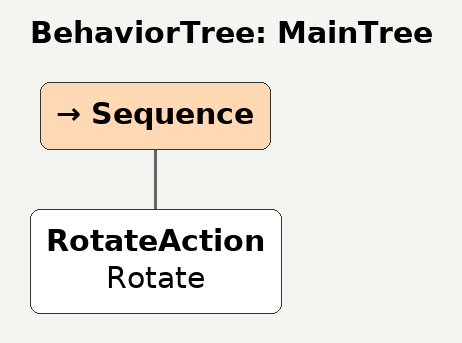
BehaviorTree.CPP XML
<root main_tree_to_execute="MainTree">
  <BehaviorTree ID="MainTree">
    <Sequence>
      <RotateAction name="Rotate"/>
      <!-- 可以添加其他行为节点或控制节点 -->
    </Sequence>
  </BehaviorTree>
</root>
